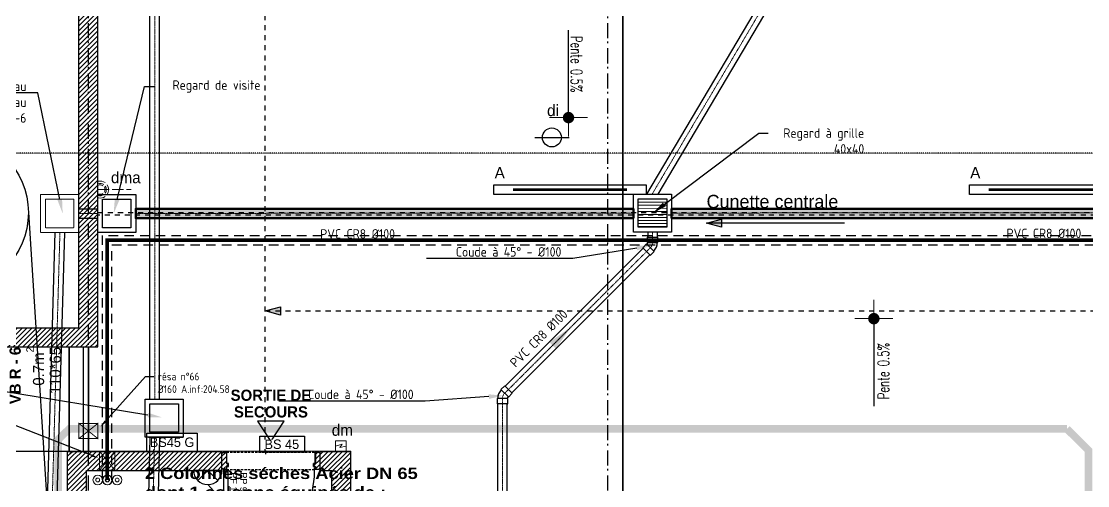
# Model space of a CAD drawing. Header units: centimetres. Extents: x 2097 to 16812, y -3973 to 8191.
# Drawn here: x 7006 to 8127, y 3793 to 4282 of the extents above; entities that cross this region are included whole.
import ezdxf
from ezdxf import colors
from ezdxf.entities.mleader import LeaderData, LeaderLine
from ezdxf.math import Vec2, Vec3

# ---------------------------------------------------------------- set-up
doc = ezdxf.new("R2010")
doc.units = ezdxf.units.CM
for name, pattern in [('ACAD_ISO02W100', [15, 12, -3]), ('AXES', [4, 2.5, -0.5, 0.5, -0.5]), ('CACHE', [0.75, 0.5, -0.25]), ('prlm_ef', [0.165, 0.1, -0.065]), ('prlm_ep', [2.5, 1.25, -0.25, 0.25, -0.25, 0.25, -0.25]), ('Style de ligne -13', [0.147638, 0.098425, -0.049213]), ('Style de ligne -6', [1.04164, 0.625, -0.20828, 0.06943, -0.13893]), ('VW-01', [0.41656, 0.20828, -0.20828])]:
    doc.linetypes.add(name, pattern=pattern)
doc.layers.get('0').update_dxf_attribs({"color": 252, "lineweight": 18})
for name, color, linetype in [('01_texte', 252, 'Continuous'), ('B GÈnÈral_Hatch', 252, 'Continuous'), ('B Général', 252, 'Continuous'), ('C ANNOTATIONS-axes horizontaux', 252, 'VW-01'), ('C ANNOTATIONS-cotation', 252, 'Continuous'), ('C ANNOTATIONS-cotation_Hatch', 252, 'Continuous'), ('C ANNOTATIONS-prestations', 252, 'Continuous'), ('C ANNOTATIONS-texte', 252, 'Continuous'), ('prlm-BA', 252, 'Continuous'), ('prlm-EAU-EF', 161, 'Continuous'), ('prlm-EAU-EP', 141, 'Continuous'), ('prlm-ELEC-CFO', 201, 'Continuous'), ('prlm-ELEC-SSI', 230, 'Continuous'), ('prlm-MOD', 64, 'Continuous')]:
    doc.layers.add(name, color=color, linetype=linetype)
for name, color, linetype, lineweight in [('_GAZELEC-RESERVATION', 1, 'Continuous', 18), ('_GAZELEC-RESERVATION 2', 6, 'Continuous', 18), ('Fontanel-rsd', 7, 'Continuous', 0)]:
    doc.layers.add(name, color=color, linetype=linetype, lineweight=lineweight)
doc.layers.add('prlm-ZEROPLOT', color=254, linetype='Continuous', plot=False)
doc.styles.add('00-Cote-50ème', font='ROMANS.SHX', dxfattribs={"width": 0.65, "height": 12})
doc.styles.add('Eurostile', font='')
doc.styles.add('Eurostile (bold)', font='')
doc.styles.add('prlm-eau-ef', font='ariblk.ttf', dxfattribs={"height": 18})
doc.styles.add('prlm-elec-cfo', font='comic.ttf', dxfattribs={"height": 12})
doc.styles.add('prlm-elec-ssi', font='comic.ttf', dxfattribs={"height": 12})
doc.styles.get("Standard").update_dxf_attribs({"font": 'isocp.shx', "height": 15})
doc.styles.get('Eurostile').set_extended_font_data('Eurostile')
doc.styles.get('Eurostile (bold)').set_extended_font_data('Eurostile', bold=True)
doc.dimstyles.new('Côtes-EXE-50ème-cm', dxfattribs={"dimscale": 1000, "dimtxt": 12, "dimasz": 0.01, "dimexe": 0.02, "dimexo": 0.02, "dimgap": 0.0018, "dimtad": 1, "dimdec": 1, "dimrnd": 0.5, "dimzin": 12, "dimdsep": 46, "dimtxsty": '00-Cote-50ème', "dimblk1": 'COT-ROND', "dimblk2": 'COT-ROND', "dimsah": 1, "dimcen": 0, "dimse1": 1, "dimse2": 1, "dimclrd": 256, "dimclre": 256, "dimclrt": 7, "dimazin": 2, "dimtfac": 1, "dimtdec": 1, "dimtix": 1, "dimtmove": 2, "dimatfit": 3, "dimldrblk": 'COT-ROND', "dimfxl": 1, "dimtolj": 1, "dimtzin": 0, "dimarcsym": 0})
pattern_1 = [(45, (0, 0), (2.4253472, -2.6458333), [])]

# ---------------------------------------------------------------- blocks, each defined once
blk = doc.blocks.new('PP 93_204 PF1_2h mur20')
at = {"layer": 'B GÈnÈral_Hatch', "linetype": 'Continuous'}
h = blk.add_hatch(dxfattribs=at)
h.set_pattern_fill('50_BETON', color=256, style=0, pattern_type=2)
h.set_pattern_definition(pattern_1)
edge = h.paths.add_edge_path()
edge.add_line((-51.6, -9), (-50.9, -8.4))
edge.add_line((-50.9, -8.4), (-50.9, -8.4))
edge.add_arc((-50.8, -8.5), 0.2, 48.9909, 131.0091, ccw=False)
edge.add_line((-50.7, -8.4), (-50.7, -8.4))
edge.add_line((-50.7, -8.4), (-50.1, -8.9))
edge.add_line((-50.1, -8.9), (-50.1, -8.9))
edge.add_arc((-50.1, -8.8), 0.05, 228.9909, 270)
edge.add_line((-50.1, -8.9), (-50.1, -8.9))
edge.add_line((-50.1, -8.9), (-46.7, -8.9))
edge.add_line((-46.7, -8.9), (-46.7, -8.9))
edge.add_arc((-46.7, -8.8), 0.0435, 270, 360)
edge.add_line((-46.7, -8.8), (-46.7, 2.7))
edge.add_arc((-46.5, 2.7), 0.174, 90, 180, ccw=False)
edge.add_line((-46.5, 2.9), (-46.5, 2.9))
edge.add_line((-46.5, 2.9), (-44.9, 2.9))
edge.add_line((-44.9, 2.9), (-44.9, 2.9))
edge.add_arc((-44.9, 2.9), 0.0435, 270, 360)
edge.add_line((-44.9, 2.9), (-44.9, 6))
edge.add_arc((-44.9, 6), 0.0435, 0, 90)
edge.add_line((-44.9, 6), (-44.9, 6))
edge.add_line((-44.9, 6), (-46.5, 6))
edge.add_line((-46.5, 6), (-46.5, 6))
edge.add_arc((-46.5, 6.2), 0.174, 180, 270, ccw=False)
edge.add_line((-46.7, 6.2), (-46.7, 8.8))
edge.add_arc((-46.7, 8.8), 0.0435, 0, 90)
edge.add_line((-46.7, 8.9), (-46.7, 8.9))
edge.add_line((-46.7, 8.9), (-50.1, 8.9))
edge.add_line((-50.1, 8.9), (-50.1, 8.9))
edge.add_arc((-50.1, 8.8), 0.05, 90, 131.0091)
edge.add_line((-50.1, 8.9), (-50.1, 8.9))
edge.add_line((-50.1, 8.9), (-50.7, 8.4))
edge.add_line((-50.7, 8.4), (-50.7, 8.4))
edge.add_arc((-50.8, 8.5), 0.2, 233.0967, 311.0091, ccw=False)
edge.add_line((-50.9, 8.4), (-50.9, 8.4))
edge.add_line((-50.9, 8.4), (-51.4, 8.8))
edge.add_line((-51.4, 8.8), (-51.4, 8.8))
edge.add_line((-51.4, 8.8), (-51.6, 9))
edge.add_line((-51.6, 9), (-51.6, -9))
h = blk.add_hatch(dxfattribs=at)
h.set_pattern_fill('50_BETON', color=256, style=0, pattern_type=2)
h.set_pattern_definition(pattern_1)
edge = h.paths.add_edge_path()
edge.add_line((51.6, -9), (50.9, -8.4))
edge.add_line((50.9, -8.4), (50.9, -8.4))
edge.add_arc((50.8, -8.5), 0.2, 48.9909, 131.0091)
edge.add_line((50.7, -8.4), (50.7, -8.4))
edge.add_line((50.7, -8.4), (50.1, -8.9))
edge.add_line((50.1, -8.9), (50.1, -8.9))
edge.add_arc((50.1, -8.8), 0.05, 270, 311.0091, ccw=False)
edge.add_line((50.1, -8.9), (50.1, -8.9))
edge.add_line((50.1, -8.9), (46.7, -8.9))
edge.add_line((46.7, -8.9), (46.7, -8.9))
edge.add_arc((46.7, -8.8), 0.0435, 180, 270, ccw=False)
edge.add_line((46.7, -8.8), (46.7, 2.7))
edge.add_arc((46.5, 2.7), 0.174, 0, 90)
edge.add_line((46.5, 2.9), (46.5, 2.9))
edge.add_line((46.5, 2.9), (44.9, 2.9))
edge.add_line((44.9, 2.9), (44.9, 2.9))
edge.add_arc((44.9, 2.9), 0.0435, 180, 270, ccw=False)
edge.add_line((44.9, 2.9), (44.9, 6))
edge.add_arc((44.9, 6), 0.0435, 90, 180, ccw=False)
edge.add_line((44.9, 6), (44.9, 6))
edge.add_line((44.9, 6), (46.5, 6))
edge.add_line((46.5, 6), (46.5, 6))
edge.add_arc((46.5, 6.2), 0.174, 270, 360)
edge.add_line((46.7, 6.2), (46.7, 8.8))
edge.add_arc((46.7, 8.8), 0.0435, 90, 180, ccw=False)
edge.add_line((46.7, 8.9), (46.7, 8.9))
edge.add_line((46.7, 8.9), (50.1, 8.9))
edge.add_line((50.1, 8.9), (50.1, 8.9))
edge.add_arc((50.1, 8.8), 0.05, 48.9909, 90, ccw=False)
edge.add_line((50.1, 8.9), (50.1, 8.9))
edge.add_line((50.1, 8.9), (50.7, 8.4))
edge.add_line((50.7, 8.4), (50.7, 8.4))
edge.add_arc((50.8, 8.5), 0.2, 228.9909, 306.9033)
edge.add_line((50.9, 8.4), (50.9, 8.4))
edge.add_line((50.9, 8.4), (51.4, 8.8))
edge.add_line((51.4, 8.8), (51.4, 8.8))
edge.add_line((51.4, 8.8), (51.6, 9))
edge.add_line((51.6, 9), (51.6, -9))
at = {"layer": 'B Général', "linetype": 'Style de ligne -13', "ltscale": 25.4}
for p, q in [((46.7, 9), (-46.7, 9)), ((46.7, -9), (-46.7, -9))]:
    blk.add_line(p, q, dxfattribs=at)
at = {"layer": 'B Général', "linetype": 'Continuous', "flags": 128}
for points in [[(45, 12), (48.5, 12), (48.5, 10), (50, 10), (50, 106), (48.5, 106), (48.5, 104), (45, 104)], [(0, -20.5), (-14, -41.9), (14, -41.9)]]:
    blk.add_lwpolyline(points, close=True, dxfattribs=at)
for points in [[(-46.5, 8.8), (-46.5, 6.2, 0.414214), (-46.5, 6.1), (-46.5, 6.1), (-44.9, 6.1), (-44.9, 6.1, -0.414214), (-44.7, 6), (-44.7, 2.9, -0.414214), (-44.9, 2.7), (-44.9, 2.7), (-46.5, 2.7), (-46.5, 2.7, 0.414214), (-46.5, 2.7), (-46.5, -8.8, -0.414214), (-46.7, -9), (-46.7, -9), (-50.1, -9), (-50.1, -9, -0.18087), (-50.2, -9), (-50.2, -8.9), (-50.8, -8.5), (-50.8, -8.5, 0.373975), (-50.8, -8.5), (-50.8, -8.5), (-51.5, -9), (-51.6, -9), (-50.9, -8.4), (-50.9, -8.4, -0.373975), (-50.7, -8.4), (-50.7, -8.4), (-50.1, -8.9), (-50.1, -8.9, 0.18087), (-50.1, -8.9), (-50.1, -8.9), (-46.7, -8.9), (-46.7, -8.9, 0.414214), (-46.7, -8.8), (-46.7, 2.7, -0.414214), (-46.5, 2.9), (-46.5, 2.9), (-44.9, 2.9), (-44.9, 2.9, 0.414214), (-44.9, 2.9), (-44.9, 6, 0.414214), (-44.9, 6), (-44.9, 6), (-46.5, 6), (-46.5, 6, -0.414214), (-46.7, 6.2), (-46.7, 8.8, 0.414214), (-46.7, 8.9), (-46.7, 8.9), (-50.1, 8.9), (-50.1, 8.9, 0.18087), (-50.1, 8.9), (-50.1, 8.9), (-50.7, 8.4), (-50.7, 8.4, -0.353689), (-50.9, 8.4), (-50.9, 8.4), (-51.4, 8.8), (-51.4, 8.8), (-51.6, 9), (-51.5, 9), (-50.9, 8.5, 0.385556), (-50.8, 8.5), (-50.8, 8.5), (-50.2, 8.9), (-50.2, 9, -0.18087), (-50.1, 9), (-50.1, 9), (-46.7, 9), (-46.7, 9, -0.414214)], [(46.5, 8.8), (46.5, 6.2, -0.414214), (46.5, 6.1), (46.5, 6.1), (44.9, 6.1), (44.9, 6.1, 0.414214), (44.7, 6), (44.7, 2.9, 0.414214), (44.9, 2.7), (44.9, 2.7), (46.5, 2.7), (46.5, 2.7, -0.414214), (46.5, 2.7), (46.5, -8.8, 0.414214), (46.7, -9), (46.7, -9), (50.1, -9), (50.1, -9, 0.18087), (50.2, -9), (50.2, -8.9), (50.8, -8.5), (50.8, -8.5, -0.373975), (50.8, -8.5), (50.8, -8.5), (51.5, -9), (51.6, -9), (50.9, -8.4), (50.9, -8.4, 0.373975), (50.7, -8.4), (50.7, -8.4), (50.1, -8.9), (50.1, -8.9, -0.18087), (50.1, -8.9), (50.1, -8.9), (46.7, -8.9), (46.7, -8.9, -0.414214), (46.7, -8.8), (46.7, 2.7, 0.414214), (46.5, 2.9), (46.5, 2.9), (44.9, 2.9), (44.9, 2.9, -0.414214), (44.9, 2.9), (44.9, 6, -0.414214), (44.9, 6), (44.9, 6), (46.5, 6), (46.5, 6, 0.414214), (46.7, 6.2), (46.7, 8.8, -0.414214), (46.7, 8.9), (46.7, 8.9), (50.1, 8.9), (50.1, 8.9, -0.18087), (50.1, 8.9), (50.1, 8.9), (50.7, 8.4), (50.7, 8.4, 0.353689), (50.9, 8.4), (50.9, 8.4), (51.4, 8.8), (51.4, 8.8), (51.6, 9), (51.5, 9), (50.9, 8.5, -0.385556), (50.8, 8.5), (50.8, 8.5), (50.2, 8.9), (50.2, 9, 0.18087), (50.1, 9), (50.1, 9), (46.7, 9), (46.7, 9, 0.414214)]]:
    blk.add_lwpolyline(points, format="xyb", close=True, dxfattribs=at)
at = {"layer": 'B Général', "linetype": 'Continuous'}
blk.add_circle((48.5, 9.5), 0.5, dxfattribs=at)
blk.add_arc((48.5, 9.5), 94.5, 90, 181.2323, dxfattribs=at)
at = {"layer": 'C ANNOTATIONS-prestations', "insert": (25.2, 12.2), "char_height": 7.06, "attachment_point": 1, "rotation": 90, "line_spacing_factor": 0.894142, "style": 'Eurostile'}
blk.add_mtext('PP 93*204\\PPF 1/2h\\P', dxfattribs=at)
blk = doc.blocks.new('xi.colonneef')
at = {"layer": 'B Général', "lineweight": 18}
for radius in [5, 2]:
    blk.add_circle((0, 0), radius, dxfattribs=at)
blk = doc.blocks.new('A$C711F189D')
at = {"layer": '01_texte', "color": 0}
blk.add_lwpolyline([(-2196.1, 366.3), (-2144.6, -437.9)], dxfattribs=at)
blk.add_circle((-2278.8, 366.3), 82.7, dxfattribs=at)
blk = doc.blocks.new('xi.lumA')
at = {"layer": 'prlm-ELEC-CFO', "color": 0, "linetype": 'ByBlock', "lineweight": -2, "ltscale": 50}
blk.add_lwpolyline([(-80, -5), (-80, 5), (80, 5), (80, -5)], close=True, dxfattribs=at)
at = {"layer": 'prlm-ELEC-CFO', "color": 0, "linetype": 'ByBlock', "lineweight": 5, "ltscale": 50, "const_width": 2.6}
blk.add_lwpolyline([(-60, 0), (60, 0), (60, 0)], dxfattribs=at)
blk = doc.blocks.new('xi.dma')
at = {"layer": 'prlm-ELEC-CFO', "color": 0, "linetype": 'ACAD_ISO02W100', "lineweight": 5, "flags": 128}
for points in [[(0, 0), (0, 35)], [(-20, 0), (20, 0)]]:
    blk.add_lwpolyline(points, dxfattribs=at)
at = {"layer": 'prlm-ELEC-CFO', "color": 0, "linetype": 'ByBlock', "lineweight": 5}
for radius, start, end in [(9, 55, 125), (9, 145, 191.803), (6.5, 145, 199.0387), (5, 145, 207.3745), (6.5, 55, 125), (5, 55, 125), (5, 332.6255, 35), (6.5, 340.9613, 35), (9, 348.197, 35)]:
    blk.add_arc((0, 2.4), radius, start, end, dxfattribs=at)
blk = doc.blocks.new('xi.lumB-app')
at = {"layer": 'prlm-ELEC-CFO', "color": 0, "linetype": 'ByBlock', "flags": 128}
blk.add_lwpolyline([(-15, 0), (15, 0, 1)], format="xyb", close=True, dxfattribs=at)
at = {"layer": 'prlm-ELEC-CFO', "color": 0, "linetype": 'ByBlock', "lineweight": -2, "flags": 128}
blk.add_lwpolyline([(10.6, 10.6), (0, 0), (-10.6, 10.6)], dxfattribs=at)
blk = doc.blocks.new('xi.bs45')
at = {"layer": 'prlm-ELEC-SSI', "color": 0, "linetype": 'ByBlock', "lineweight": -2}
blk.add_lwpolyline([(-23.5, 17), (23.5, 17), (23.5, 0), (-23.5, 0)], close=True, dxfattribs=at)
at = {"layer": 'prlm-ZEROPLOT', "color": 254, "linetype": 'ByBlock', "lineweight": -2}
blk.add_lwpolyline([(-17, -2), (-17, 2)], dxfattribs=at)
at = {"layer": 'prlm-ELEC-SSI', "color": 0, "linetype": 'ByBlock', "lineweight": -2, "insert": (-0.2, 8.4), "char_height": 10, "width": 43.769, "attachment_point": 5, "style": 'prlm-elec-cfo', "bg_fill": 3, "box_fill_scale": 1, "bg_fill_color": 256, "bg_fill_transparency": 0}
blk.add_mtext('BS 45', dxfattribs=at)
blk = doc.blocks.new('xi.bs45g')
at = {"layer": 'prlm-ELEC-SSI', "color": 0, "linetype": 'ByBlock', "lineweight": -2}
blk.add_lwpolyline([(-26.5, 19), (26.5, 19), (26.5, 0), (-26.5, 0)], close=True, dxfattribs=at)
at = {"layer": 'prlm-ZEROPLOT', "color": 254, "linetype": 'ByBlock', "lineweight": -2}
blk.add_lwpolyline([(-19, -2), (-19, 2)], dxfattribs=at)
at = {"layer": 'prlm-ELEC-SSI', "color": 0, "linetype": 'ByBlock', "lineweight": -2, "insert": (0.1, 9.5), "char_height": 10, "width": 49.661, "attachment_point": 5, "style": 'prlm-elec-cfo', "bg_fill": 3, "box_fill_scale": 1, "bg_fill_color": 256, "bg_fill_transparency": 0}
blk.add_mtext('BS45 G', dxfattribs=at)
blk = doc.blocks.new('xi.dm')
at = {"layer": 'prlm-ELEC-SSI', "color": 0, "lineweight": 20, "flags": 128}
blk.add_lwpolyline([(5.5, 0), (5.5, 11), (-5.5, 11), (-5.5, 0)], close=True, dxfattribs=at)
at = {"layer": 'prlm-ELEC-SSI', "color": 0, "linetype": 'ByBlock', "lineweight": 13, "flags": 128}
blk.add_lwpolyline([(-5.5, 5.5), (1.5, 7.4), (-1.2, 3.9), (5.5, 5.5)], dxfattribs=at)
blk = doc.blocks.new('xi.DI')
at = {"layer": 'prlm-ELEC-SSI', "color": 0, "linetype": 'ByBlock', "lineweight": -2, "flags": 128}
blk.add_lwpolyline([(-18, 0), (18, 0)], dxfattribs=at)
at = {"layer": 'prlm-ELEC-SSI', "color": 0, "linetype": 'ByBlock', "lineweight": -2}
blk.add_circle((0, 0), 10, dxfattribs=at)
blk = doc.blocks.new('COT-ROND')
at = {"color": 0, "linetype": 'ByBlock', "lineweight": 0}
for p, q in [((0, -1), (0, 1)), ((-1, 0), (1, 0))]:
    blk.add_line(p, q, dxfattribs=at)
at = {"color": 0, "linetype": 'ByBlock', "lineweight": 0, "const_width": 0.3}
blk.add_lwpolyline([(-0.15, 0, 1), (0.15, 0, 1)], format="xyb", close=True, dxfattribs=at)
blk = doc.blocks.new('PVC DN100 C 45°')
at = {"color": 0, "lineweight": -2}
for p, q in [((0, 50), (0, 56)), ((0, 56), (57, 56)), ((0, 50), (0, -50)), ((57, 56), (57, 50)), ((57, 50), (57, -50)), ((112, 102), (72, 62)), ((72, 62), (76, 58)), ((76, 58), (147, -13)), ((116, 98), (112, 102)), ((116, 98), (187, 28)), ((151, -17), (191, 23)), ((191, 23), (187, 28)), ((0, -56), (0, -50)), ((57, -56), (0, -56)), ((57, -50), (57, -56)), ((147, -13), (151, -17))]:
    blk.add_line(p, q, dxfattribs=at)
at = {"color": 9, "linetype": 'AXES'}
for p, q in [((0, 0), (57, 0)), ((111, 23), (152, 63))]:
    blk.add_line(p, q, dxfattribs=at)
at = {"color": 0, "lineweight": -2}
for radius in [27, 127]:
    blk.add_arc((57, 77), radius, 270, 315, dxfattribs=at)
at = {"color": 9, "linetype": 'AXES'}
blk.add_arc((57, 77), 77, 270, 315, dxfattribs=at)

msp = doc.modelspace()

# ---------------------------------------------------------------- hatches: boundary and pattern name
at = {"layer": 'B GÈnÈral_Hatch', "linetype": 'Continuous'}
h = msp.add_hatch(dxfattribs=at)
h.set_pattern_fill('50_BETON', color=256, style=0, pattern_type=2)
h.set_pattern_definition(pattern_1)
h.paths.add_polyline_path([(7086.484, 4884.389), (7066.484, 4909.389), (7066.484, 3959.389), (7086.484, 3939.389)])
msp.add_hatch(color=250, dxfattribs=at).paths.add_polyline_path([(7278.374, 3972.935), (7262.499, 3977.189), (7278.374, 3981.443)])
h = msp.add_hatch(dxfattribs=at)
h.set_pattern_fill('50_BETON', color=256, style=0, pattern_type=2)
h.set_pattern_definition(pattern_1)
h.paths.add_polyline_path([(7086.484, 3939.389), (7066.484, 3959.389), (6969.485, 3959.389), (6989.485, 3939.389)])
h = msp.add_hatch(dxfattribs=at)
h.set_pattern_fill('50_BETON', color=256, style=0, pattern_type=2)
h.set_pattern_definition(pattern_1)
h.paths.add_polyline_path([(7216.844, 3829.389), (7054.484, 3829.389), (7074.484, 3809.389), (7216.844, 3809.389)])
h = msp.add_hatch(dxfattribs=at)
h.set_pattern_fill('50_BETON', color=256, style=0, pattern_type=2)
h.set_pattern_definition(pattern_1)
h.paths.add_polyline_path([(7074.484, 3809.389), (7054.484, 3829.389), (7054.484, 3137.448), (7074.484, 3117.448)])
h = msp.add_hatch(dxfattribs=at)
h.set_pattern_fill('50_BETON', color=256, style=0, pattern_type=2)
h.set_pattern_definition(pattern_1)
h.paths.add_polyline_path([(7332.484, 3809.389), (7352.484, 3829.389), (7320.044, 3829.389), (7320.044, 3809.389)])
h = msp.add_hatch(dxfattribs=at)
h.set_pattern_fill('50_BETON', color=256, style=0, pattern_type=2)
h.set_pattern_definition(pattern_1)
h.paths.add_polyline_path([(7352.484, 3829.389), (7332.484, 3809.389), (7332.484, 3276.389), (7352.484, 3276.389)])
at = {"layer": 'C ANNOTATIONS-cotation_Hatch', "linetype": 'Continuous'}
msp.add_hatch(color=250, dxfattribs=at).paths.add_polyline_path([(7742.334, 4065.246), (7726.459, 4069.5), (7742.334, 4073.754)])
at = {"layer": 'Fontanel-rsd', "lineweight": 15, "ltscale": 5}
h = msp.add_hatch(dxfattribs=at)
h.set_pattern_fill('ANSI31', color=6, angle=135, style=0)
h.set_pattern_definition([(180, (39466797.1378, -5142046.8254), (-2e-14, -3.175), [])])
h.paths.add_polyline_path([(7654.638, 4065.266), (7654.638, 4095.266), (7684.638, 4095.266), (7684.638, 4065.266)])
at = {"layer": 'Fontanel-rsd', "lineweight": 0}
h = msp.add_hatch(color=101, dxfattribs=at)
h.dxf.hatch_style = 1
h.paths.add_polyline_path([(7649.638, 4074.839), (7649.638, 4084.839), (7126.284, 4084.839), (7126.284, 4074.839)])
h = msp.add_hatch(color=101, dxfattribs=at)
h.dxf.hatch_style = 1
h.paths.add_polyline_path([(8573.824, 4074.839), (7689.638, 4074.839), (7689.638, 4084.839), (8573.824, 4084.839)])

# ---------------------------------------------------------------- linework, layer by layer
at = {"layer": '_GAZELEC-RESERVATION 2', "color": 1, "ltscale": 25, "const_width": 1}
msp.add_lwpolyline([(7066.484, 3858.802), (7066.484, 3858.802), (7086.484, 3858.802), (7086.484, 3842.802), (7066.484, 3842.802), (7066.484, 3858.802), (7086.484, 3842.802), (7086.484, 3858.802), (7066.484, 3842.802)], dxfattribs=at)
at = {"layer": '_GAZELEC-RESERVATION 2', "ltscale": 25, "const_width": 1}
msp.add_lwpolyline([(7096.338, 3829.489), (7088.338, 3829.489), (7088.338, 3809.489), (7104.338, 3809.489), (7104.338, 3829.389), (7088.338, 3829.489), (7104.338, 3809.489), (7088.338, 3809.489), (7104.338, 3829.389)], dxfattribs=at)
at = {"layer": 'B Général', "linetype": 'Style de ligne -6', "ltscale": 25.4}
for p, q in [((7076.484, 3285.389), (7076.484, 5820.389)), ((7622.484, 3285.389), (7622.484, 5820.389))]:
    msp.add_line(p, q, dxfattribs=at)
at = {"layer": 'B Général', "linetype": 'Continuous', "lineweight": 18}
for p, q in [((7066.484, 3959.389), (7066.484, 4909.389)), ((7086.484, 3939.389), (7086.484, 4380.389)), ((6969.485, 3959.389), (7066.484, 3959.389)), ((6989.485, 3939.389), (7086.484, 3939.389)), ((7054.484, 3829.389), (7216.844, 3829.389)), ((7054.484, 3137.448), (7054.484, 3829.389)), ((7320.044, 3829.389), (7352.484, 3829.389)), ((7352.484, 3779.365), (7352.484, 3829.389)), ((7074.484, 3809.389), (7216.844, 3809.389)), ((7074.484, 3117.448), (7074.484, 3809.389)), ((7320.044, 3809.389), (7332.484, 3809.389)), ((7332.484, 3276.389), (7332.484, 3809.389))]:
    msp.add_line(p, q, dxfattribs=at)
at = {"layer": 'B Général', "linetype": 'Continuous'}
for p, q in [((7066.484, 3959.389), (7066.484, 4909.389)), ((7086.484, 3939.389), (7086.484, 4380.389)), ((6969.485, 3959.389), (7066.484, 3959.389)), ((6989.485, 3939.389), (7086.484, 3939.389)), ((7054.484, 3829.389), (7216.844, 3829.389)), ((7054.484, 3137.448), (7054.484, 3829.389)), ((7216.844, 3809.389), (7216.844, 3829.389)), ((7320.044, 3829.389), (7352.484, 3829.389)), ((7320.044, 3809.389), (7320.044, 3829.389)), ((7352.484, 3779.365), (7352.484, 3829.389)), ((7074.484, 3809.389), (7216.844, 3809.389)), ((7074.484, 3117.448), (7074.484, 3809.389)), ((7320.044, 3809.389), (7332.484, 3809.389)), ((7332.484, 3276.389), (7332.484, 3809.389))]:
    msp.add_line(p, q, dxfattribs=at)
at = {"layer": 'B Général', "linetype": 'VW-01', "ltscale": 25.4}
for p, q in [((7262.499, 3828.389), (7262.499, 4379.389)), ((7262.499, 3977.189), (8746.985, 3977.189))]:
    msp.add_line(p, q, dxfattribs=at)
at = {"layer": 'B Général', "flags": 128}
msp.add_lwpolyline([(7278.374, 3972.935), (7262.499, 3977.189), (7278.374, 3981.443)], close=True, dxfattribs=at)
at = {"layer": 'B Général', "linetype": 'Continuous', "flags": 128}
for points in [[(7056.485, 3939.389), (7056.485, 3829.389), (6989.485, 3829.389), (6989.485, 3939.389)], [(7076.484, 3939.389), (7076.484, 3829.389), (7056.486, 3829.389), (7056.486, 3939.389)], [(7076.484, 3939.389), (7076.484, 3829.389), (7071.484, 3829.389), (7071.484, 3939.389)]]:
    msp.add_lwpolyline(points, dxfattribs=at)
at = {"layer": 'C ANNOTATIONS-axes horizontaux'}
msp.add_line((12370.813, 4143.389), (2960.813, 4143.389), dxfattribs=at)
at = {"layer": 'C ANNOTATIONS-cotation', "linetype": 'Continuous'}
msp.add_line((7871.515, 4069.5), (7726.459, 4069.5), dxfattribs=at)
at = {"layer": 'C ANNOTATIONS-cotation', "linetype": 'VW-01', "ltscale": 25.4, "flags": 128}
msp.add_lwpolyline([(7086.484, 4080.889), (11434.6, 4080.889), (11434.6, 4077.889), (7086.484, 4077.889)], close=True, dxfattribs=at)
at = {"layer": 'C ANNOTATIONS-cotation', "flags": 128}
msp.add_lwpolyline([(7742.334, 4065.246), (7726.459, 4069.5), (7742.334, 4073.754)], close=True, dxfattribs=at)
at = {"layer": 'Fontanel-rsd', "color": 140, "lineweight": 30}
for points in [[(7141.284, 3884.489), (7141.284, 4834.489)], [(7151.284, 3884.489), (7151.284, 4824.489)]]:
    msp.add_lwpolyline(points, dxfattribs=at)
at = {"layer": 'Fontanel-rsd', "color": 9, "linetype": 'AXES', "lineweight": 15, "ltscale": 0.3}
for points in [[(7146.284, 3884.489), (7146.284, 4829.489)], [(7066.284, 4079.839), (7086.284, 4079.853)], [(7126.284, 4079.883), (7649.638, 4080.266)], [(7689.638, 4080.266), (8573.824, 4080.914)], [(7669.638, 4060.266), (7669.638, 4054.89)]]:
    msp.add_lwpolyline(points, dxfattribs=at)
at = {"layer": 'Fontanel-rsd', "color": 6, "linetype": 'CACHE', "lineweight": 15, "ltscale": 0.3}
for points in [[(7026.284, 4059.839), (7026.284, 4099.839), (7066.284, 4099.839), (7066.284, 4059.839)], [(7031.284, 4064.839), (7031.284, 4094.839), (7061.284, 4094.839), (7061.284, 4064.839)]]:
    msp.add_lwpolyline(points, close=True, dxfattribs=at)
at = {"layer": 'Fontanel-rsd', "color": 6, "lineweight": 30, "ltscale": 5}
for points in [[(7086.284, 4059.839), (7086.284, 4099.839), (7126.284, 4099.839), (7126.284, 4059.839)], [(7091.284, 4064.839), (7091.284, 4094.839), (7121.284, 4094.839), (7121.284, 4064.839)], [(7649.638, 4060.266), (7649.638, 4100.266), (7689.638, 4100.266), (7689.638, 4060.266)], [(7654.638, 4065.266), (7654.638, 4095.266), (7684.638, 4095.266), (7684.638, 4065.266)]]:
    msp.add_lwpolyline(points, close=True, dxfattribs=at)
at = {"layer": 'Fontanel-rsd', "color": 1, "lineweight": 30}
for points in [[(7066.281, 4084.792), (7086.284, 4084.808)], [(7126.284, 4084.839), (7649.638, 4085.244)], [(7689.634, 4085.266), (8573.82, 4085.914)], [(7066.287, 4074.799), (7086.284, 4074.812)], [(7126.284, 4074.839), (7649.638, 4075.189)], [(7689.641, 4075.266), (8573.827, 4075.914)], [(7664.638, 4060.266), (7664.638, 4054.89)], [(7674.638, 4060.266), (7674.638, 4054.89)]]:
    msp.add_lwpolyline(points, dxfattribs=at)
at = {"layer": 'Fontanel-rsd', "color": 94, "lineweight": 50}
for points in [[(7649.638, 4074.839), (7649.638, 4084.839), (7126.284, 4084.839), (7126.284, 4074.839)], [(8573.824, 4074.839), (7689.638, 4074.839), (7689.638, 4084.839), (8573.824, 4084.839)]]:
    msp.add_lwpolyline(points, close=True, dxfattribs=at)
at = {"layer": 'Fontanel-rsd', "color": 1, "lineweight": 30}
for points in [[(7370.972, 4080.062, 10, 0, 0), (7396.895, 4080.081, 0, 0, 0)], [(8092.563, 4080.562, 10, 0, 0), (8118.486, 4080.581, 0, 0, 0)]]:
    msp.add_lwpolyline(points, format="xyseb", dxfattribs=at)
at = {"layer": 'Fontanel-rsd', "color": 1, "lineweight": 30, "elevation": 0}
for points in [[(7017.239, 3210.116), (7041.594, 4059.982)], [(7027.234, 3209.829), (7051.59, 4059.696)], [(7514.66, 3898.094), (7659.816, 4043.251)], [(7521.731, 3891.023), (7666.887, 4036.18)], [(7506.925, 3301.497), (7506.908, 3879.383)], [(7516.831, 3301.495), (7516.919, 3879.383)]]:
    msp.add_lwpolyline(points, dxfattribs=at)
at = {"layer": 'Fontanel-rsd', "color": 9, "linetype": 'AXES', "lineweight": 15, "ltscale": 0.3, "elevation": 0}
for points in [[(7022.237, 3209.972), (7046.592, 4059.839)], [(7518.195, 3894.559), (7663.352, 4039.715)], [(7511.879, 3301.496), (7511.913, 3879.383)]]:
    msp.add_lwpolyline(points, dxfattribs=at)
at = {"layer": 'Fontanel-rsd', "color": 1, "lineweight": 30, "elevation": 0}
msp.add_lwpolyline([(7564.639, 3941.002, 10, 0, 0), (7582.975, 3959.328, 0, 0, 0)], format="xyseb", dxfattribs=at)
at = {"layer": 'prlm-EAU-EF', "color": 1, "linetype": 'prlm_ef', "ltscale": 100, "const_width": 4, "flags": 128}
msp.add_lwpolyline([(7096.338, 3799.236), (7096.338, 3849.772), (7096.338, 4051.745), (11381.543, 4051.745), (11381.543, 1665.269), (11865.514, 1665.269), (11642.532, 304.312), (12400.418, 170.625), (12305.129, -393.052)], dxfattribs=at)
at = {"layer": 'prlm-EAU-EP', "linetype": 'prlm_ep', "ltscale": 20, "const_width": 8, "flags": 128}
msp.add_lwpolyline([(8105.293, 3853.076), (8127.93, 3830.439), (8127.93, 3313.769), (8146.284, 3295.414), (8442.262, 3295.414), (8462.222, 3275.454)], dxfattribs=at)
at = {"layer": 'prlm-ELEC-CFO', "lineweight": 13}
msp.add_spline([(7202.077, 3794.389), (7243.383, 3737.391), (7265.725, 3675.317), (7317.49, 3643.605)], degree=3, dxfattribs=at)
at = {"layer": 'prlm-MOD', "linetype": 'prlm_ef', "ltscale": 100, "flags": 128}
for points in [[(7091.338, 3799.236), (7091.338, 3849.772), (7091.338, 4056.745), (11386.543, 4056.745), (11386.543, 1670.269), (11871.4, 1670.269), (11648.265, 308.378), (12406.175, 174.687), (12310.059, -393.885)], [(7101.338, 3799.236), (7101.338, 3849.772), (7101.338, 4046.745), (11376.543, 4046.745), (11376.543, 1660.269), (11859.628, 1660.269), (11636.799, 300.247), (12394.66, 166.564), (12300.198, -392.218)]]:
    msp.add_lwpolyline(points, dxfattribs=at)
at = {"layer": 'prlm-ZEROPLOT'}
for points in [[(6215.888, 4917.389), (7638.484, 4917.389), (7638.484, 3517.389), (6215.888, 3517.389)], [(8418.485, 3251.427), (7626.484, 3251.389), (7626.484, 3317.639), (7638.484, 3317.639), (7638.484, 4893.389), (7810.484, 4893.389), (7810.484, 4904.889), (8418.485, 4904.889)]]:
    msp.add_lwpolyline(points, close=True, dxfattribs=at)

# ---------------------------------------------------------------- block references
at = {"layer": 'B Général', "rotation": 180}
msp.add_blockref('PP 93_204 PF1_2h mur20', (7268.444, 3819.389), dxfattribs=at)
at = {"layer": 'C ANNOTATIONS-prestations'}
for p in [(7086.338, 3799.236), (7096.725, 3799.236)]:
    msp.add_blockref('xi.colonneef', p, dxfattribs=at)
at = {"layer": 'Fontanel-rsd', "color": 1, "lineweight": 30}
for p, xscale, yscale, zscale, rotation in [((7663.352, 4039.715), 0.1, 0.1, 0.1, 45.00000000000009), ((7518.195, 3894.559, 0), 0.09999999999999999, 0.09999999999999999, 0.09999999999999999, 225.0000000000001)]:
    msp.add_blockref('PVC DN100 C 45°', p, dxfattribs=dict(at, xscale=xscale, yscale=yscale, zscale=zscale, rotation=rotation))
at = {"layer": 'prlm-BA'}
msp.add_blockref('A$C711F189D', (9209.484, 3714.389), dxfattribs=at)
at = {"layer": 'prlm-EAU-EF', "color": 1, "linetype": 'prlm_ef', "ltscale": 100}
for p in [(7096.338, 3799.236), (7106.725, 3799.236)]:
    msp.add_blockref('xi.colonneef', p, dxfattribs=at)
at = {"layer": 'prlm-ELEC-CFO'}
for name, p, rotation in [('xi.dma', (7086.484, 4105.002), 270), ('xi.lumB-app', (7202.077, 3809.389), 180)]:
    msp.add_blockref(name, p, dxfattribs=dict(at, rotation=rotation))
for p in [(7582.965, 4104.889), (8082.965, 4104.889)]:
    msp.add_blockref('xi.lumA', p, dxfattribs=at)
at = {"layer": 'prlm-ELEC-SSI', "rotation": 0.001060557933219683}
msp.add_blockref('xi.DI', (7563.846, 4159.889), dxfattribs=at)
at = {"layer": 'prlm-ELEC-SSI', "lineweight": 20}
msp.add_blockref('xi.dm', (7341.984, 3829.389), dxfattribs=at)

# ---------------------------------------------------------------- texts
at = {"layer": 'C ANNOTATIONS-texte', "insert": (7726.459, 4099.452), "char_height": 14.118, "width": 152.55596, "attachment_point": 1, "line_spacing_factor": 0.894142, "style": 'Eurostile'}
msp.add_mtext('Cunette centrale', dxfattribs=at)
at = {"layer": 'C ANNOTATIONS-texte', "insert": (6993.655, 3939.389), "char_height": 11.765, "width": 110, "attachment_point": 3, "rotation": 90, "line_spacing_factor": 0.894142, "style": 'Eurostile (bold)'}
msp.add_mtext('VB R - 6\\P{\\fEurostile|b0|i0|c0|p0; 0.7m}{\\fEurostile|b0|i0|c0|p0;\\H0.6667x;\\S2^ ;}{\\fEurostile|b0|i0|c0|p0;\\P110*65}', dxfattribs=at)
at = {"layer": 'C ANNOTATIONS-texte', "insert": (7268.444, 3894.347), "char_height": 11.765, "attachment_point": 2, "line_spacing_factor": 0.894142, "style": 'Eurostile (bold)'}
msp.add_mtext('SORTIE DE \\PSECOURS', dxfattribs=at)
at = {"layer": 'Fontanel-rsd', "color": 3, "char_height": 12, "attachment_point": 5, "line_spacing_factor": 0.8, "style": '00-Cote-50ème'}
for insert, rotation in [((7589.76, 4237.076), 270), ((7912.417, 3913.911), 90)]:
    msp.add_mtext('\\A1;Pente 0.5%', dxfattribs=dict(at, insert=insert, rotation=rotation))
at = {"layer": 'Fontanel-rsd', "color": 1, "lineweight": 15, "char_height": 10, "attachment_point": 7}
for insert, rotation in [((7320.268, 4053.284, 0), 0.067602), ((8041.859, 4053.784, 0), 0.067602), ((7525.825, 3917.092, 0), 45.010187)]:
    msp.add_mtext_dynamic_manual_height_columns('PVC CR8 Ø100', width=1678.1423, gutter_width=12.5, heights=[0], dxfattribs=dict(at, insert=insert, rotation=rotation))
at = {"layer": 'prlm-EAU-EF', "color": 1, "linetype": 'prlm_ef', "ltscale": 100, "insert": (7135.935, 3812.25), "char_height": 12, "width": 543.68527, "attachment_point": 1, "rotation": 0, "style": 'prlm-eau-ef'}
msp.add_mtext('2 Colonnes séches Acier DN 65\\Pdont 1 colonne équipée de : \\P1 Prise DN65 et 2 prises DN40', dxfattribs=at)

# ---------------------------------------------------------------- leaders
at = {"layer": 'Fontanel-rsd', "color": 3}
for points in [[(7581.327, 4180.754), (7581.327, 4272.955)], [(7902.379, 3969.082), (7902.379, 3876.882)]]:
    msp.add_leader(points, dimstyle='Côtes-EXE-50ème-cm', override={"dimasz": 0.02, "dimclrd": 3}, dxfattribs=at)
at = {"layer": 'Fontanel-rsd', "color": 6}
ml = msp.add_multileader_mtext('Standard', dxfattribs=at)
ml.set_content('Regard pour évacuation du réseau sous dallage du sous-sol-5 au réseau du sous-sol-6', color=6)
ml.set_leader_properties()
ml.build(insert=Vec2(0, 0))
ml.multileader.update_dxf_attribs({"has_text_frame": 1, "text_right_attachment_type": 6, "dogleg_length": 10, "arrow_head_size": 15})
ctx = ml.context
ctx.base_point, ctx.char_height, ctx.arrow_head_size, ctx.plane_origin = Vec3(6808.284, 4213.744, 0), 10, 15, Vec3(6779.158, 4079.839, 0)
ctx.right_attachment, ctx.text_align_type = 6, 2
notes = []
notes.append((ctx, [(0, (1, 1, 0), (7023.309, 4206.744, 0), (-1, 0), 10, [(0, [(7049.465, 4079.839, 0)], 0, [])])]))
ctx.mtext.insert, ctx.mtext.width, ctx.mtext.alignment, ctx.mtext.flow_direction = Vec3(7011.309, 4218.744, 0), 221.19253, 3, 5
ml = msp.add_multileader_mtext('Standard', dxfattribs=at)
ml.set_content('Regard à grille\\P40x40', color=6)
ml.set_leader_properties()
ml.build(insert=Vec2(0, 0))
ml.multileader.update_dxf_attribs({"has_text_frame": 1, "text_right_attachment_type": 6, "dogleg_length": 10, "arrow_head_size": 15})
ctx = ml.context
ctx.base_point, ctx.char_height, ctx.arrow_head_size, ctx.plane_origin = Vec3(7791.317, 4164.397, 0), 10, 15, Vec3(7669.052, 4080.233, 0)
ctx.right_attachment, ctx.text_align_type = 6, 2
notes.append((ctx, [(1, (1, 1, 0), (7781.317, 4164.397, 0), (1, 0), 10, [(0, [(7670.058, 4080.233, 0)], 0, [])])]))
ctx.mtext.insert, ctx.mtext.width, ctx.mtext.alignment, ctx.mtext.flow_direction = Vec3(7892.216, 4169.501, 0), 221.19253, 3, 5
at = {"layer": 'Fontanel-rsd', "color": 1}
ml = msp.add_multileader_mtext('Standard', dxfattribs=at)
ml.set_content('Coude à 45° - Ø100       ', color=1)
ml.set_leader_properties()
ml.build(insert=Vec2(0, 0))
ml.multileader.update_dxf_attribs({"has_text_frame": 1, "text_right_attachment_type": 6, "dogleg_length": 10, "arrow_head_size": 15})
ctx = ml.context
ctx.base_point, ctx.char_height, ctx.arrow_head_size, ctx.plane_origin = Vec3(7461.318, 4039.429), 10, 15, Vec3(7667.96, 4045.829)
ctx.right_attachment, ctx.text_align_type = 6, 2
notes.append((ctx, [(0, (1, 1, 0), (7585.792, 4032.429), (-1, 0), 10, [(0, [(7667.96, 4045.829)], 0, [])])]))
ctx.mtext.insert, ctx.mtext.width, ctx.mtext.alignment, ctx.mtext.flow_direction = Vec3(7573.792, 4044.429), 221.19253, 3, 5
at = {"layer": 'Fontanel-rsd', "color": 140}
ml = msp.add_multileader_mtext('Standard', dxfattribs=at)
ml.set_content('Regard pour évacuation du drain, dans bassin de rétention du bâtiment C', color=140)
ml.set_leader_properties()
ml.build(insert=Vec2(0, 0))
ml.multileader.update_dxf_attribs({"has_text_frame": 1, "text_right_attachment_type": 6, "dogleg_length": 10, "arrow_head_size": 15})
ctx = ml.context
ctx.base_point, ctx.char_height, ctx.arrow_head_size, ctx.plane_origin = Vec3(6734.896, 3902.493), 10, 15, Vec3(6883.594, 3865.1)
ctx.right_attachment, ctx.text_align_type = 6, 2
notes.append((ctx, [(0, (1, 1, 0), (6968.334, 3895.493), (-1, 0), 10, [(0, [(7153.901, 3865.1)], 0, [])])]))
ctx.mtext.insert, ctx.mtext.width, ctx.mtext.alignment, ctx.mtext.flow_direction = Vec3(6956.334, 3907.493), 221.19253, 3, 5
at = {"layer": 'Fontanel-rsd', "color": 1}
ml = msp.add_multileader_mtext('Standard', dxfattribs=at)
ml.set_content('Coude à 45° - Ø100       ', color=1)
ml.set_leader_properties()
ml.build(insert=Vec2(0, 0))
ml.multileader.update_dxf_attribs({"has_text_frame": 1, "text_right_attachment_type": 6, "dogleg_length": 10, "arrow_head_size": 15})
ctx = ml.context
ctx.base_point, ctx.char_height, ctx.arrow_head_size, ctx.plane_origin = Vec3(7305.986, 3889.38), 10, 15, Vec3(7512.628, 3824.697)
ctx.right_attachment, ctx.text_align_type = 6, 2
notes.append((ctx, [(0, (1, 1, 0), (7430.46, 3882.38), (-1, 0), 10, [(0, [(7512.496, 3888.03)], 0, [])])]))
ctx.mtext.insert, ctx.mtext.width, ctx.mtext.alignment, ctx.mtext.flow_direction = Vec3(7418.46, 3894.38), 221.19253, 3, 5
for ctx, leaders in notes:
    for number, flags, end, landing, length, lines in leaders:
        leader = LeaderData()
        leader.index, (leader.has_last_leader_line, leader.has_dogleg_vector, leader.attachment_direction) = number, flags
        leader.last_leader_point, leader.dogleg_vector, leader.dogleg_length = Vec3(end), Vec3(landing), length
        for number, points, colour, breaks in lines:
            line = LeaderLine()
            line.index, line.vertices, line.color, line.breaks = number, Vec3.list(points), colors.encode_raw_color(colour), breaks
            leader.lines.append(line)
        ctx.leaders.append(leader)

# ---------------------------------------------------------------- next in the draw order: block references
at = {"layer": 'prlm-ELEC-SSI'}
for name, p in [('xi.bs45g', (7164.408, 3829.389)), ('xi.bs45', (7280.122, 3828.389))]:
    msp.add_blockref(name, p, dxfattribs=at)

# ---------------------------------------------------------------- next in the draw order: texts
at = {"layer": 'prlm-ELEC-CFO', "lineweight": 20, "char_height": 12, "attachment_point": 2, "line_spacing_factor": 0.8, "style": 'prlm-elec-cfo', "bg_fill": 3, "box_fill_scale": 0.95, "bg_fill_color": 256, "bg_fill_transparency": 0}
for s, insert in [('A', (7508.983, 4128.742)), ('A', (8008.983, 4128.742)), ('dma', (7115.874, 4123.724))]:
    msp.add_mtext(s, dxfattribs=dict(at, insert=insert))
at = {"layer": 'prlm-ELEC-SSI', "lineweight": 20, "insert": (7564.995, 4194.333), "char_height": 12, "attachment_point": 2, "rotation": 0.001061, "line_spacing_factor": 0.8, "style": 'prlm-elec-ssi', "bg_fill": 3, "box_fill_scale": 0.95, "bg_fill_color": 256, "bg_fill_transparency": 0}
msp.add_mtext('di', dxfattribs=at)
at = {"layer": 'prlm-ELEC-SSI', "lineweight": 20, "insert": (7343.52, 3857.729), "char_height": 12, "attachment_point": 2, "line_spacing_factor": 0.8, "style": 'prlm-elec-ssi', "bg_fill": 3, "box_fill_scale": 0.95, "bg_fill_color": 256, "bg_fill_transparency": 0}
msp.add_mtext('dm', dxfattribs=at)

# ---------------------------------------------------------------- next in the draw order: linework, layer by layer
at = {"layer": 'Fontanel-rsd', "color": 1, "lineweight": 30, "elevation": 0}
for points in [[(8115.668, 4864.51), (7663.454, 4100.266)], [(8124.274, 4859.417), (7675.073, 4100.266)]]:
    msp.add_lwpolyline(points, dxfattribs=at)
at = {"layer": 'Fontanel-rsd', "color": 9, "linetype": 'AXES', "lineweight": 15, "ltscale": 0.3, "elevation": 0}
msp.add_lwpolyline([(8119.971, 4861.964), (7669.264, 4100.266)], dxfattribs=at)
at = {"layer": 'Fontanel-rsd', "color": 3, "linetype": 'CACHE', "lineweight": 18}
msp.add_lwpolyline([(7086.284, 3939.489), (7086.284, 4380.489), (8446.284, 4380.489), (9040.445, 4380.489), (9042.284, 3779.426), (9042.284, 3779.426), (9042.284, 3779.426), (9042.284, 3779.426), (9042.284, 3779.426), (7352.284, 3779.474), (7352.284, 3829.489), (7076.284, 3829.489), (7076.284, 3939.489)], close=True, dxfattribs=at)
at = {"layer": 'Fontanel-rsd', "color": 140, "lineweight": 30, "ltscale": 0.5}
for points in [[(7136.284, 3844.489), (7136.284, 3884.489), (7176.284, 3884.489), (7176.284, 3844.489)], [(7141.284, 3849.489), (7141.284, 3879.489), (7171.284, 3879.489), (7171.284, 3849.489)]]:
    msp.add_lwpolyline(points, close=True, dxfattribs=at)
at = {"layer": 'Fontanel-rsd', "color": 140, "lineweight": 30}
for points in [[(7141.169, 3844.489), (7129.284, 3326.489)], [(7151.172, 3844.489), (7139.284, 3336.489)]]:
    msp.add_lwpolyline(points, dxfattribs=at)
at = {"layer": 'Fontanel-rsd', "color": 9, "linetype": 'AXES', "lineweight": 15, "ltscale": 0.3}
msp.add_lwpolyline([(7146.171, 3844.489), (7134.284, 3331.489)], dxfattribs=at)
at = {"layer": 'prlm-EAU-EP', "linetype": 'prlm_ep', "ltscale": 20, "const_width": 8, "flags": 128}
msp.add_lwpolyline([(6969.285, 3334.989), (7032.392, 3334.989), (7044.679, 3350.71), (7044.679, 3841.837), (7056.486, 3853.076), (8105.293, 3853.076)], dxfattribs=at)

# ---------------------------------------------------------------- next in the draw order: leaders
at = {"layer": '_GAZELEC-RESERVATION', "color": 1}
ml = msp.add_multileader_mtext('Standard', dxfattribs=at)
ml.set_content('résa n°66\\P%%C160 A.inf:204.58 ', color=1)
ml.set_leader_properties()
ml.build(insert=Vec2(0, 0))
ml.multileader.update_dxf_attribs({"has_text_frame": 1, "arrow_head_size": 8, "scale": 20})
ctx = ml.context
ctx.base_point, ctx.scale, ctx.char_height, ctx.arrow_head_size, ctx.landing_gap_size, ctx.plane_origin = Vec3(7145.503, 3908.214), 20, 8, 8, 4, Vec3(6506.026, 3802.923)
notes = []
notes.append((ctx, [(1, (1, 1, 0), (7136.519, 3908.214), (1, 0), 8.984, [(0, [(7089.156, 3855.034)], 0, [])])]))
ctx.mtext.insert, ctx.mtext.width, ctx.mtext.flow_direction = Vec3(7149.503, 3912.214), 156.88504, 5
at = {"layer": '_GAZELEC-RESERVATION', "color": 6}
ml = msp.add_multileader_mtext('Standard', dxfattribs=at)
ml.set_content('résa n°38 \\P%%C160 A.inf: ;;;', color=6)
ml.set_leader_properties()
ml.build(insert=Vec2(0, 0))
ml.multileader.update_dxf_attribs({"has_text_frame": 1, "arrow_head_size": 8, "scale": 20})
ctx = ml.context
ctx.base_point, ctx.scale, ctx.char_height, ctx.arrow_head_size, ctx.landing_gap_size, ctx.plane_origin = Vec3(6880.661, 3873.309), 20, 8, 8, 4, Vec3(6206.54, 3692.012)
notes.append((ctx, [(0, (1, 1, 0), (6957.245, 3873.309), (-1, 0), 8.984, [(0, [(7086.937, 3822.3)], 0, [])])]))
ctx.mtext.insert, ctx.mtext.width, ctx.mtext.flow_direction = Vec3(6884.661, 3877.909), 156.88504, 5
at = {"layer": 'Fontanel-rsd', "color": 6}
ml = msp.add_multileader_mtext('Standard', dxfattribs=at)
ml.set_content('Regard de visite', color=6)
ml.set_leader_properties()
ml.build(insert=Vec2(0, 0))
ml.multileader.update_dxf_attribs({"has_text_frame": 1, "text_right_attachment_type": 6, "dogleg_length": 10, "arrow_head_size": 15})
ctx = ml.context
ctx.base_point, ctx.char_height, ctx.arrow_head_size, ctx.plane_origin = Vec3(7145.633, 4213.64, 0), 10, 15, Vec3(7100.163, 4079.839, 0)
ctx.right_attachment, ctx.text_align_type = 6, 2
notes.append((ctx, [(1, (1, 1, 0), (7135.633, 4213.64, 0), (1, 0), 10, [(0, [(7103.107, 4079.839, 0)], 0, [])])]))
ctx.mtext.insert, ctx.mtext.width, ctx.mtext.alignment, ctx.mtext.flow_direction = Vec3(7257.546, 4220.06, 0), 221.19253, 3, 5
for ctx, leaders in notes:
    for number, flags, end, landing, length, lines in leaders:
        leader = LeaderData()
        leader.index, (leader.has_last_leader_line, leader.has_dogleg_vector, leader.attachment_direction) = number, flags
        leader.last_leader_point, leader.dogleg_vector, leader.dogleg_length = Vec3(end), Vec3(landing), length
        for number, points, colour, breaks in lines:
            line = LeaderLine()
            line.index, line.vertices, line.color, line.breaks = number, Vec3.list(points), colors.encode_raw_color(colour), breaks
            leader.lines.append(line)
        ctx.leaders.append(leader)

doc.saveas('drawing.dxf')
